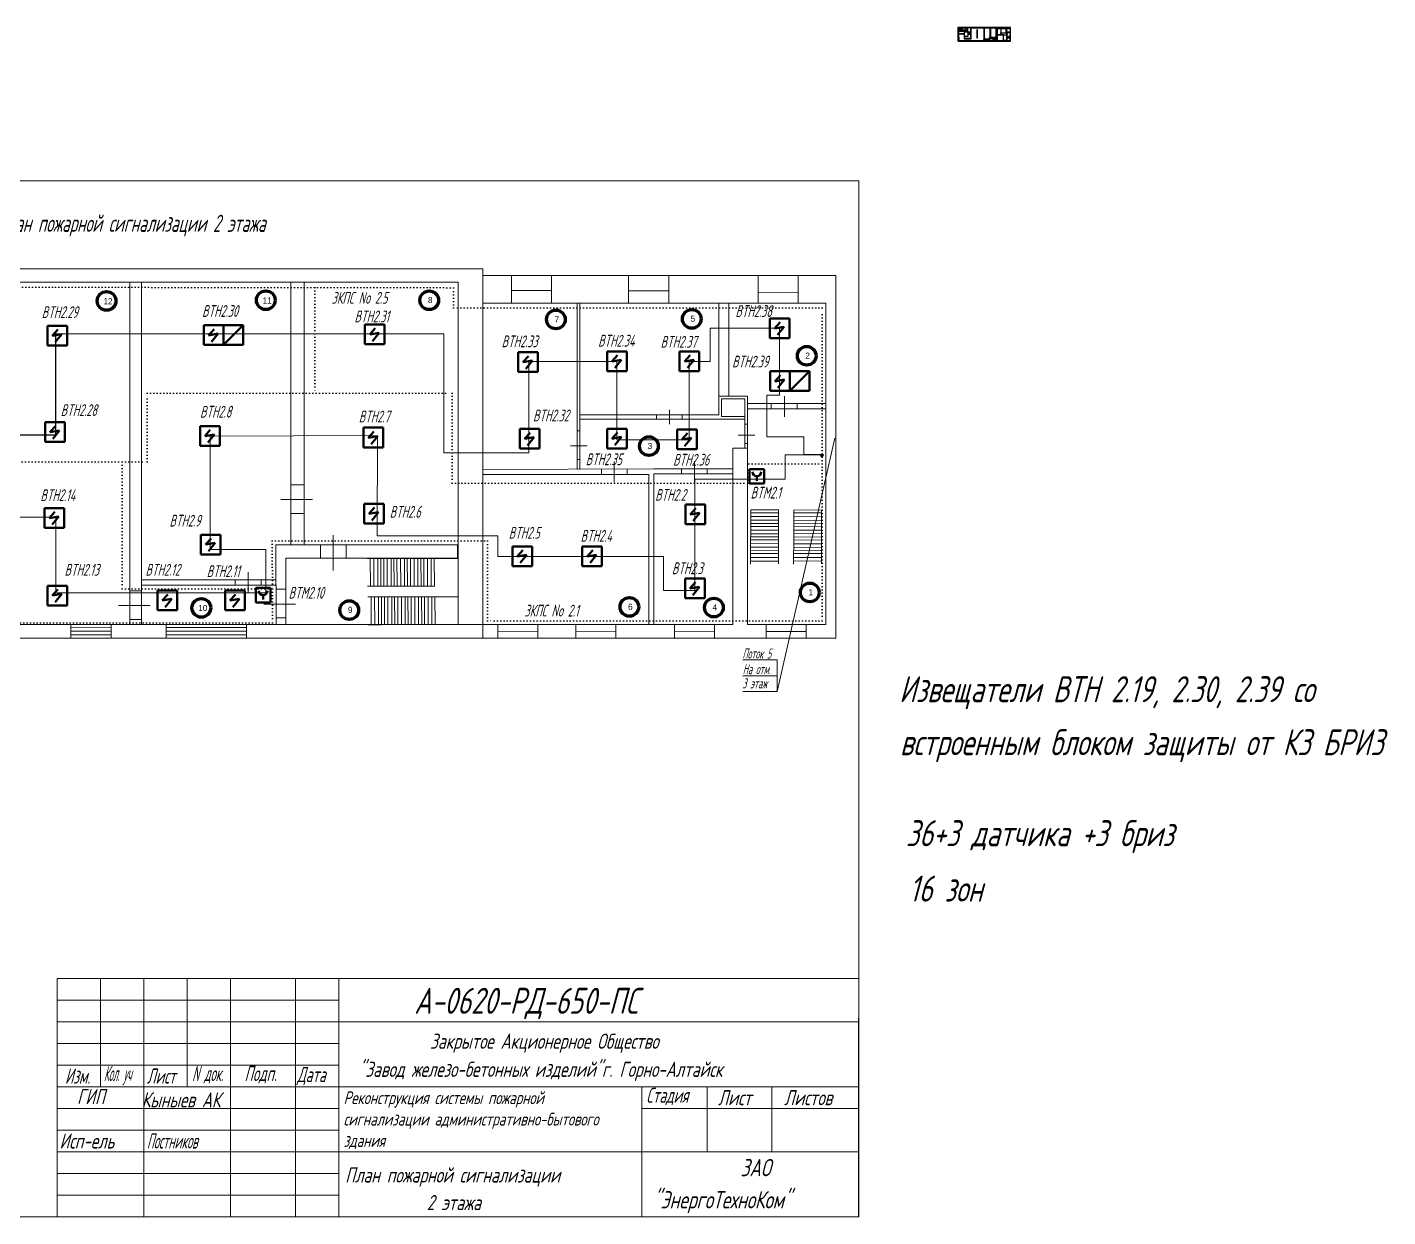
# Model space of a CAD drawing. Header units: millimetres. Extents: x -212 to 1858, y 30 to 1142.
# Drawn here: x 586 to 1858, y 30 to 1142 of the extents above; entities that cross this region are included whole.
import ezdxf

# ---------------------------------------------------------------- set-up
doc = ezdxf.new("R2010")
doc.units = ezdxf.units.MM
doc.linetypes.add('ACAD_ISO07W100', pattern=[3, 0, -3])
for name, color, linetype, lineweight in [('Выноска', 137, 'Continuous', 20), ('Датчики (Вновь)', 2, 'Continuous', 50), ('ИИ_ОФОРМЛЕНИЕ_025', 7, 'Continuous', 25), ('Первичник', 210, 'Continuous', 25), ('Рамка толстая', 7, 'Continuous', 60), ('Текст_КИП', 2, 'Continuous', 25), ('ТОНКИЕ', 150, 'Continuous', 13), ('Эл.кабель', 2, 'Continuous', 50)]:
    doc.layers.add(name, color=color, linetype=linetype, lineweight=lineweight)
doc.styles.add('Annotative', font='txt')
doc.styles.add('simplex', font='simplex.shx', dxfattribs={"width": 0.8, "oblique": 15})

# ---------------------------------------------------------------- blocks, each defined once
blk = doc.blocks.new('A$C7A532389')
at = {"layer": 'Датчики (Вновь)'}
for p, q in [((0, 5), (5, 5)), ((0, 0), (0, 5)), ((5, 5), (5, 0)), ((2.5, 1), (2.5, 2.5)), ((5, 0), (0, 0))]:
    blk.add_line(p, q, dxfattribs=at)
blk.add_arc((2.5, 4), 1.5, 180, 0, dxfattribs=at)

msp = doc.modelspace()

# ---------------------------------------------------------------- hatches: boundary and pattern name
at = {"layer": 'Первичник', "lineweight": 9}
h = msp.add_hatch(color=256, dxfattribs=at)
edge = h.paths.add_edge_path()
edge.add_arc((1328.6, 741.9), 1.43, 0, 360)

# ---------------------------------------------------------------- linework, layer by layer
for p, q in [((1456.1, 1129.1), (1456.1, 1142.2)), ((1456.1, 1142.2), (1492.4, 1142.2)), ((1456.6, 1141.7), (1456.1, 1141.7)), ((1456.6, 1141.1), (1456.1, 1141.1)), ((1456.6, 1139.7), (1456.1, 1139.7)), ((1456.6, 1138.3), (1456.1, 1138.3)), ((1456.1, 1136.2), (1456.6, 1136.2)), ((1456.6, 1136.2), (1456.1, 1136.2)), ((1456.6, 1135), (1456.1, 1135)), ((1456.2, 1139.7), (1456.2, 1141.1)), ((1456.2, 1136.9), (1456.2, 1138.3)), ((1456.2, 1136.2), (1456.2, 1137.6)), ((1456.2, 1133.6), (1456.2, 1135)), ((1456.2, 1132.2), (1456.2, 1133.6)), ((1456.3, 1139.7), (1456.3, 1141.1)), ((1456.3, 1136.9), (1456.3, 1138.3)), ((1456.3, 1136.2), (1456.3, 1137.6)), ((1456.3, 1133.6), (1456.3, 1135)), ((1456.3, 1132.2), (1456.3, 1133.6)), ((1456.4, 1136.9), (1456.4, 1138.3)), ((1456.4, 1136.2), (1456.4, 1137.6)), ((1456.4, 1133.6), (1456.4, 1135)), ((1456.4, 1132.2), (1456.4, 1133.6)), ((1456.5, 1139.7), (1456.5, 1141.1)), ((1456.6, 1142.2), (1456.6, 1141.7)), ((1456.6, 1141.7), (1462.5, 1141.7)), ((1456.6, 1139.4), (1456.6, 1141.7)), ((1462.5, 1139.4), (1456.6, 1139.4)), ((1456.6, 1138.6), (1456.6, 1139.4)), ((1456.6, 1139.4), (1462.1, 1139.4)), ((1457.9, 1139.4), (1456.6, 1139.4)), ((1456.6, 1136.1), (1456.6, 1138.6)), ((1456.6, 1138.6), (1464.5, 1138.6)), ((1456.6, 1135.9), (1456.6, 1136.1)), ((1461.7, 1136), (1456.6, 1136)), ((1456.6, 1132.6), (1456.6, 1135.9)), ((1456.6, 1135.9), (1461.7, 1135.9)), ((1456.6, 1132.4), (1456.6, 1132.6)), ((1456.6, 1132.4), (1456.6, 1129.6)), ((1457.9, 1141.7), (1457.4, 1141.7)), ((1457.4, 1141.7), (1457.4, 1140.7)), ((1457.9, 1140.7), (1457.4, 1140.7)), ((1457.8, 1140.4), (1457.4, 1140.4)), ((1457.4, 1140.4), (1457.4, 1139.4)), ((1457.5, 1141.7), (1457.5, 1140.7)), ((1457.5, 1140.4), (1457.5, 1139.4)), ((1457.6, 1141.7), (1457.7, 1140.7)), ((1457.6, 1140.4), (1457.6, 1139.4)), ((1457.7, 1140.4), (1457.7, 1139.4)), ((1457.8, 1141.7), (1457.8, 1140.7)), ((1458.3, 1140.4), (1457.8, 1140.4)), ((1457.8, 1140.4), (1457.9, 1139.4)), ((1458.3, 1141.7), (1457.9, 1141.7)), ((1457.9, 1141.7), (1457.9, 1140.7)), ((1458.4, 1140.7), (1457.9, 1140.7)), ((1458.3, 1139.4), (1457.9, 1139.4)), ((1458, 1141.7), (1458, 1140.7)), ((1458, 1140.4), (1458, 1139.4)), ((1458.1, 1141.7), (1458.1, 1140.7)), ((1458.1, 1140.4), (1458.1, 1139.4)), ((1458.2, 1141.7), (1458.3, 1140.7)), ((1458.2, 1140.4), (1458.2, 1139.4)), ((1458.8, 1140.4), (1458.3, 1140.4)), ((1458.3, 1140.4), (1458.3, 1139.4)), ((1458.8, 1139.4), (1458.3, 1139.4)), ((1458.8, 1141.7), (1458.4, 1141.7)), ((1458.4, 1141.7), (1458.4, 1140.7)), ((1458.8, 1140.7), (1458.4, 1140.7)), ((1458.4, 1140.4), (1458.4, 1139.4)), ((1458.5, 1141.7), (1458.5, 1140.7)), ((1458.6, 1141.7), (1458.6, 1140.7)), ((1458.6, 1140.4), (1458.6, 1139.4)), ((1458.7, 1141.7), (1458.7, 1140.7)), ((1458.7, 1140.4), (1458.7, 1139.4)), ((1459.3, 1141.7), (1458.8, 1141.7)), ((1458.8, 1141.7), (1458.8, 1140.7)), ((1459.3, 1140.7), (1458.8, 1140.7)), ((1459.3, 1140.4), (1458.8, 1140.4)), ((1458.8, 1140.4), (1458.8, 1139.4)), ((1459.3, 1139.4), (1458.8, 1139.4)), ((1458.9, 1141.7), (1458.9, 1140.7)), ((1458.9, 1140.4), (1458.9, 1139.4)), ((1459, 1140.4), (1459, 1139.4)), ((1459.1, 1141.7), (1459.1, 1140.7)), ((1459.2, 1141.7), (1459.2, 1140.7)), ((1459.2, 1140.4), (1459.2, 1139.4)), ((1459.8, 1141.7), (1459.3, 1141.7)), ((1459.3, 1141.7), (1459.3, 1140.7)), ((1459.8, 1140.7), (1459.3, 1140.7)), ((1459.7, 1140.4), (1459.3, 1140.4)), ((1459.3, 1140.4), (1459.3, 1139.4)), ((1459.8, 1139.4), (1459.3, 1139.4)), ((1459.4, 1141.7), (1459.4, 1140.7)), ((1459.4, 1140.4), (1459.4, 1139.4)), ((1459.5, 1141.7), (1459.5, 1140.7)), ((1459.5, 1140.4), (1459.5, 1139.4)), ((1459.6, 1140.4), (1459.6, 1139.4)), ((1459.7, 1141.7), (1459.7, 1140.7)), ((1462.2, 1132.6), (1461.4, 1132.6)), ((1462.1, 1138), (1461.6, 1138)), ((1461.7, 1138.6), (1461.7, 1136)), ((1461.9, 1138.4), (1461.7, 1138.4)), ((1461.9, 1137.7), (1461.7, 1137.7)), ((1464.5, 1137.5), (1461.7, 1137.5)), ((1461.7, 1137.5), (1461.9, 1137.5)), ((1461.7, 1137.4), (1461.7, 1133.9)), ((1461.7, 1135.9), (1461.7, 1131.4)), ((1461.7, 1133.9), (1461.7, 1133.8)), ((1461.9, 1133), (1461.7, 1133)), ((1461.9, 1131.5), (1461.9, 1138.6)), ((1467.9, 1137.4), (1461.9, 1137.4)), ((1461.9, 1133.9), (1465.4, 1133.9)), ((1461.9, 1133.8), (1465.5, 1133.8)), ((1463.1, 1140.6), (1462.4, 1140.6)), ((1462.5, 1141.7), (1462.5, 1139.4)), ((1462.5, 1141.7), (1462.9, 1141.7)), ((1462.9, 1141.1), (1462.5, 1141.1)), ((1462.9, 1140.2), (1462.5, 1140.2)), ((1462.9, 1141.7), (1462.9, 1139.2)), ((1473.2, 1141.7), (1462.9, 1141.7)), ((1462.9, 1141.7), (1462.9, 1141.7)), ((1462.9, 1141.7), (1464.5, 1141.7)), ((1462.9, 1139.1), (1462.9, 1139.2)), ((1464.5, 1139.1), (1462.9, 1139.1)), ((1463, 1133.9), (1463, 1133.8)), ((1463.5, 1134.1), (1463.5, 1133.5)), ((1463.9, 1133.9), (1463.9, 1133.8)), ((1465, 1140.6), (1464.2, 1140.6)), ((1464.9, 1138), (1464.2, 1138)), ((1464.5, 1141.7), (1464.5, 1139.1)), ((1464.5, 1141.7), (1464.7, 1141.7)), ((1464.7, 1141.1), (1464.5, 1141.1)), ((1464.7, 1140.1), (1464.5, 1140.1)), ((1464.5, 1137.5), (1464.5, 1138.6)), ((1464.7, 1138.4), (1464.5, 1138.4)), ((1464.7, 1137.7), (1464.5, 1137.7)), ((1464.7, 1137.5), (1464.5, 1137.5)), ((1464.7, 1141.7), (1464.7, 1137.5)), ((1464.7, 1137.5), (1467.9, 1137.5)), ((1465.4, 1133.9), (1465.4, 1137.4)), ((1465.4, 1137.4), (1465.5, 1137.4)), ((1465.5, 1137.4), (1466.3, 1137.4)), ((1465.5, 1133.8), (1465.5, 1137.4)), ((1467.9, 1135.7), (1465.5, 1135.7)), ((1465.5, 1135.6), (1467.3, 1135.6)), ((1466.3, 1137.4), (1466.3, 1137.4)), ((1466.3, 1137.4), (1466.3, 1137.4)), ((1466.9, 1136.6), (1466.4, 1136.6)), ((1466.7, 1137.4), (1466.6, 1137.4)), ((1466.6, 1137.4), (1466.6, 1135.6)), ((1466.7, 1136.9), (1466.6, 1136.9)), ((1466.7, 1136.2), (1466.6, 1136.2)), ((1466.6, 1135.6), (1466.6, 1135.6)), ((1466.7, 1137.4), (1466.7, 1135.6)), ((1467.9, 1137.4), (1466.9, 1137.4)), ((1467.3, 1135.6), (1467.9, 1135.6)), ((1468.5, 1134.3), (1467.4, 1134.3)), ((1468.4, 1139.6), (1467.6, 1139.6)), ((1468.4, 1136.6), (1467.6, 1136.6)), ((1467.9, 1131.4), (1467.9, 1141.7)), ((1468.1, 1140.1), (1467.9, 1140.1)), ((1468.1, 1139.1), (1467.9, 1139.1)), ((1467.9, 1137.5), (1467.9, 1137.4)), ((1468.1, 1137.1), (1467.9, 1137.1)), ((1468.1, 1136.1), (1467.9, 1136.1)), ((1467.9, 1135.6), (1467.9, 1135.7)), ((1468.1, 1134.8), (1467.9, 1134.8)), ((1468.1, 1133.8), (1467.9, 1133.8)), ((1468.1, 1131.4), (1468.1, 1141.7)), ((1468.1, 1141.7), (1477.6, 1141.7)), ((1473.6, 1139.7), (1473.6, 1132.3)), ((1474.1, 1139.7), (1473.6, 1139.7)), ((1473.6, 1132.3), (1474.1, 1132.3)), ((1474.1, 1132.3), (1474.1, 1139.7)), ((1477.6, 1141.7), (1478, 1141.7)), ((1478, 1141.7), (1479.9, 1141.7)), ((1479.9, 1141.7), (1479.9, 1129.8)), ((1479.9, 1141.7), (1480.4, 1141.7)), ((1480.4, 1141.7), (1485.6, 1141.7)), ((1480.4, 1141.7), (1480.4, 1129.6)), ((1485.1, 1132.4), (1485.1, 1129.6)), ((1491.6, 1132.4), (1485.1, 1132.4)), ((1485.6, 1141.7), (1485.6, 1132.4)), ((1485.6, 1141.7), (1486.1, 1141.7)), ((1486.1, 1141.7), (1491.6, 1141.7)), ((1486.1, 1141.7), (1486.1, 1132.4)), ((1486.7, 1132.4), (1486.7, 1131.9)), ((1487.2, 1132.7), (1487.2, 1131.5)), ((1487.6, 1132.4), (1487.6, 1131.9)), ((1491.6, 1131.9), (1491.6, 1141.7)), ((1491.6, 1131.9), (1491.6, 1132.4)), ((1492.4, 1142.2), (1492.4, 1129.1)), ((1504.9, 1141.9), (1492.4, 1141.9)), ((1492.4, 1135.4), (1492.4, 1140.9)), ((1492.4, 1140.9), (1495.8, 1140.9)), ((1498.5, 1135.1), (1492.4, 1135.1)), ((1492.4, 1135.1), (1492.4, 1134.9)), ((1492.4, 1134.9), (1498.3, 1134.9)), ((1493.5, 1140.9), (1493.5, 1141.9)), ((1493.5, 1141.4), (1494.9, 1141.4)), ((1494.9, 1140.9), (1494.9, 1141.9)), ((1496.1, 1135.9), (1495.6, 1135.9)), ((1495.8, 1140.9), (1495.9, 1140.9)), ((1495.8, 1140.9), (1495.8, 1135.1)), ((1495.9, 1136.4), (1495.8, 1136.4)), ((1495.9, 1135.4), (1495.8, 1135.4)), ((1495.9, 1140.9), (1500.8, 1140.9)), ((1495.9, 1140.9), (1495.9, 1135.1)), ((1495.9, 1137), (1500.8, 1137)), ((1495.9, 1135.1), (1495.9, 1136.8)), ((1495.9, 1136.8), (1501.7, 1136.8)), ((1496.6, 1135.1), (1496.6, 1134.9)), ((1497.1, 1135.3), (1497.1, 1134.6)), ((1497.6, 1140.9), (1497.6, 1141.9)), ((1497.6, 1141.4), (1499, 1141.4)), ((1497.6, 1135.1), (1497.6, 1134.9)), ((1498.3, 1129.6), (1498.3, 1134.9)), ((1498.5, 1135.1), (1501.3, 1135.1)), ((1498.5, 1129.6), (1498.5, 1134.9)), ((1498.5, 1134.9), (1501.3, 1134.9)), ((1498.6, 1137), (1498.6, 1136.8)), ((1499, 1140.9), (1499, 1141.9)), ((1499.1, 1137.2), (1499.1, 1136.7)), ((1499.5, 1137), (1499.5, 1136.8)), ((1499.5, 1135.1), (1499.5, 1134.9)), ((1499.9, 1135.4), (1499.9, 1134.6)), ((1500.4, 1135.1), (1500.4, 1134.9)), ((1500.8, 1140.9), (1501.2, 1140.9)), ((1500.8, 1137), (1500.8, 1140.9)), ((1501.8, 1137.7), (1500.8, 1137.7)), ((1500.8, 1137.7), (1500.8, 1137.7)), ((1500.8, 1137.7), (1500.9, 1137.7)), ((1500.9, 1137.6), (1500.9, 1136.9)), ((1501.7, 1137.6), (1500.9, 1137.6)), ((1500.9, 1136.9), (1501.7, 1136.9)), ((1500.9, 1136.8), (1500.9, 1136.8)), ((1501.2, 1140.9), (1504.6, 1140.9)), ((1501.2, 1140.9), (1501.2, 1137.7)), ((1501.8, 1135.8), (1501.3, 1135.8)), ((1501.3, 1135.8), (1501.3, 1131)), ((1502.1, 1136.3), (1501.5, 1136.3)), ((1501.8, 1137.7), (1501.7, 1137.7)), ((1501.7, 1137.6), (1501.7, 1135.8)), ((1501.8, 1136.7), (1501.7, 1136.7)), ((1501.8, 1136), (1501.7, 1136)), ((1501.8, 1129.6), (1501.8, 1137.7)), ((1504.6, 1137.4), (1501.8, 1137.4)), ((1501.8, 1137.2), (1504.6, 1137.2)), ((1501.8, 1135.4), (1501.8, 1135.8)), ((1501.9, 1133.1), (1501.9, 1133.6)), ((1502.9, 1133.6), (1501.9, 1133.6)), ((1502.9, 1133.5), (1501.9, 1133.5)), ((1502.9, 1133.4), (1501.9, 1133.4)), ((1502.9, 1133.3), (1501.9, 1133.3)), ((1501.9, 1132.7), (1501.9, 1133.1)), ((1502.9, 1133.1), (1501.9, 1133.1)), ((1502.9, 1133), (1501.9, 1133)), ((1502.9, 1132.9), (1501.9, 1132.9)), ((1502.9, 1132.8), (1501.9, 1132.8)), ((1501.9, 1132.2), (1501.9, 1132.7)), ((1502.9, 1132.7), (1501.9, 1132.7)), ((1502.9, 1132.6), (1501.9, 1132.6)), ((1502.9, 1132.4), (1501.9, 1132.4)), ((1502.9, 1132.3), (1501.9, 1132.3)), ((1502.2, 1140.9), (1502.2, 1141.9)), ((1502.2, 1141.3), (1503.6, 1141.3)), ((1502.7, 1137.4), (1502.7, 1137.2)), ((1502.9, 1133.2), (1502.9, 1133.6)), ((1502.9, 1132.7), (1502.9, 1133.1)), ((1502.9, 1132.2), (1502.9, 1132.7)), ((1503.1, 1137.7), (1503.1, 1136.9)), ((1503.5, 1133.1), (1503.5, 1133.6)), ((1504.4, 1133.6), (1503.5, 1133.6)), ((1504.4, 1133.5), (1503.5, 1133.5)), ((1504.4, 1133.4), (1503.5, 1133.4)), ((1504.4, 1133.3), (1503.5, 1133.3)), ((1504.4, 1133.2), (1503.5, 1133.1)), ((1503.5, 1132.7), (1503.5, 1133.1)), ((1504.4, 1133), (1503.5, 1133)), ((1504.4, 1132.9), (1503.5, 1132.9)), ((1504.4, 1132.8), (1503.5, 1132.8)), ((1503.5, 1132.2), (1503.5, 1132.7)), ((1504.4, 1132.7), (1503.5, 1132.7)), ((1504.4, 1132.6), (1503.5, 1132.6)), ((1504.4, 1132.4), (1503.5, 1132.4)), ((1504.4, 1132.3), (1503.5, 1132.3)), ((1504.4, 1132.2), (1503.5, 1132.2)), ((1503.6, 1140.9), (1503.6, 1141.9)), ((1503.6, 1137.4), (1503.6, 1137.2)), ((1504.4, 1133.2), (1504.4, 1133.6)), ((1504.4, 1132.7), (1504.4, 1133.2)), ((1504.4, 1132.2), (1504.4, 1132.7)), ((1504.4, 1131.7), (1504.4, 1132.2)), ((1504.6, 1140.9), (1504.6, 1135.4)), ((1504.6, 1137.2), (1504.6, 1137.4)), ((1504.6, 1135.4), (1504.6, 1135)), ((1504.6, 1129.6), (1504.6, 1135)), ((1504.9, 1129.1), (1504.9, 1141.9)), ((1456.6, 1132.2), (1456.1, 1132.2)), ((1456.6, 1132.2), (1456.1, 1132.2)), ((1456.6, 1130), (1456.1, 1130)), ((1456.6, 1129.6), (1456.1, 1129.6)), ((1456.1, 1129.1), (1456.1, 1129.1)), ((1456.1, 1129.1), (1504.9, 1129.1)), ((1456.1, 1129.1), (1456.6, 1129.1)), ((1456.1, 1129.1), (1456.6, 1129.1)), ((1456.2, 1130.7), (1456.2, 1132.2)), ((1456.2, 1130), (1456.2, 1131.5)), ((1456.3, 1130.7), (1456.3, 1132.2)), ((1456.3, 1130), (1456.3, 1131.5)), ((1456.4, 1130.7), (1456.4, 1132.2)), ((1456.4, 1130), (1456.4, 1131.5)), ((1456.6, 1129.1), (1456.6, 1129.6)), ((1456.6, 1129.6), (1462.1, 1129.6)), ((1461.9, 1132.1), (1461.7, 1132.1)), ((1461.7, 1131.4), (1468.1, 1131.4)), ((1467.9, 1131.5), (1461.9, 1131.5)), ((1462.1, 1129.6), (1462.6, 1129.6)), ((1462.6, 1129.6), (1474.4, 1129.6)), ((1465.5, 1129.1), (1465.5, 1129.6)), ((1465.5, 1129.5), (1466.9, 1129.5)), ((1465.5, 1129.3), (1466.9, 1129.3)), ((1465.5, 1129.2), (1466.9, 1129.2)), ((1466.9, 1129.5), (1468.3, 1129.5)), ((1466.9, 1129.3), (1468.3, 1129.3)), ((1466.9, 1129.2), (1468.3, 1129.2)), ((1467.9, 1131.4), (1467.9, 1131.5)), ((1468.3, 1129.5), (1469.8, 1129.5)), ((1468.3, 1129.3), (1469.8, 1129.3)), ((1468.3, 1129.2), (1469.8, 1129.2)), ((1469.8, 1129.1), (1469.8, 1129.6)), ((1471.6, 1129.1), (1471.6, 1129.6)), ((1471.6, 1129.5), (1473, 1129.5)), ((1471.6, 1129.3), (1473, 1129.3)), ((1471.6, 1129.2), (1473, 1129.2)), ((1473, 1129.5), (1474.4, 1129.5)), ((1473, 1129.3), (1474.4, 1129.3)), ((1473, 1129.2), (1474.4, 1129.2)), ((1474.4, 1129.6), (1474.6, 1129.6)), ((1474.4, 1129.5), (1475.8, 1129.5)), ((1474.4, 1129.3), (1475.8, 1129.3)), ((1474.4, 1129.2), (1475.8, 1129.2)), ((1474.6, 1129.6), (1480.1, 1129.6)), ((1475.8, 1129.1), (1475.8, 1129.6)), ((1477.9, 1129.1), (1477.9, 1129.6)), ((1477.9, 1129.5), (1479.3, 1129.5)), ((1477.9, 1129.3), (1479.3, 1129.3)), ((1477.9, 1129.2), (1479.3, 1129.2)), ((1479.3, 1129.1), (1479.3, 1129.6)), ((1480.7, 1130.2), (1479.5, 1130.2)), ((1480.4, 1130.8), (1479.9, 1130.8)), ((1479.9, 1129.8), (1479.9, 1129.6)), ((1480.4, 1129.7), (1479.9, 1129.7)), ((1480.1, 1129.6), (1485, 1129.6)), ((1480.4, 1129.6), (1480.4, 1131.3)), ((1485.1, 1131.1), (1480.4, 1131.1)), ((1480.4, 1131.1), (1480.4, 1131.1)), ((1480.4, 1131.1), (1480.4, 1131)), ((1480.4, 1131), (1485.1, 1131)), ((1480.4, 1129.6), (1485.3, 1129.6)), ((1481.2, 1129.1), (1481.2, 1129.6)), ((1481.2, 1129.5), (1482.7, 1129.5)), ((1481.2, 1129.3), (1482.7, 1129.3)), ((1481.2, 1129.2), (1482.7, 1129.2)), ((1482.7, 1129.5), (1484.1, 1129.5)), ((1482.7, 1129.3), (1484.1, 1129.3)), ((1482.7, 1129.2), (1484.1, 1129.2)), ((1483.7, 1131.1), (1483.7, 1131)), ((1484.1, 1131.4), (1484.1, 1130.7)), ((1484.1, 1129.1), (1484.1, 1129.6)), ((1484.6, 1131.1), (1484.6, 1131)), ((1485.8, 1130.3), (1484.7, 1130.3)), ((1485, 1129.6), (1485.5, 1129.6)), ((1485.5, 1130.8), (1485.1, 1130.8)), ((1485.5, 1129.8), (1485.1, 1129.8)), ((1485.5, 1129.6), (1485.5, 1131.9)), ((1485.5, 1131.9), (1491.6, 1131.9)), ((1485.6, 1131.9), (1485.5, 1131.9)), ((1491.6, 1129.6), (1485.5, 1129.6)), ((1485.6, 1131.9), (1485.6, 1131.9)), ((1488.4, 1131.9), (1488.8, 1131.9)), ((1488.4, 1130.9), (1488.8, 1130.9)), ((1488.4, 1130.5), (1488.9, 1130.5)), ((1488.4, 1129.6), (1488.9, 1129.6)), ((1488.5, 1130.9), (1488.5, 1131.9)), ((1488.5, 1129.6), (1488.5, 1130.5)), ((1488.6, 1130.9), (1488.6, 1131.9)), ((1488.6, 1129.6), (1488.6, 1130.5)), ((1488.7, 1130.9), (1488.7, 1131.9)), ((1488.8, 1131.9), (1489.3, 1131.9)), ((1488.8, 1130.9), (1488.8, 1131.9)), ((1488.8, 1130.9), (1489.3, 1130.9)), ((1488.8, 1130.5), (1489.3, 1130.5)), ((1488.8, 1129.6), (1488.8, 1130.5)), ((1488.9, 1130.9), (1488.9, 1131.9)), ((1488.9, 1129.6), (1488.9, 1130.5)), ((1488.9, 1129.6), (1489.3, 1129.6)), ((1489, 1129.6), (1489, 1130.5)), ((1489.1, 1130.9), (1489.1, 1131.9)), ((1489.1, 1129.6), (1489.1, 1130.5)), ((1489.2, 1130.9), (1489.2, 1131.9)), ((1489.2, 1129.6), (1489.2, 1130.5)), ((1489.3, 1131.9), (1489.8, 1131.9)), ((1489.3, 1130.9), (1489.3, 1131.9)), ((1489.3, 1130.9), (1489.8, 1130.9)), ((1489.3, 1130.5), (1489.8, 1130.5)), ((1489.3, 1129.6), (1489.3, 1130.5)), ((1489.3, 1129.6), (1489.8, 1129.6)), ((1489.4, 1130.9), (1489.4, 1131.9)), ((1489.4, 1129.6), (1489.4, 1130.5)), ((1489.5, 1130.9), (1489.5, 1131.9)), ((1489.6, 1129.6), (1489.6, 1130.5)), ((1489.7, 1130.9), (1489.7, 1131.9)), ((1489.7, 1129.6), (1489.7, 1130.5)), ((1489.8, 1131.9), (1490.3, 1131.9)), ((1489.8, 1130.9), (1489.8, 1131.9)), ((1489.8, 1130.9), (1490.3, 1130.9)), ((1489.8, 1130.5), (1490.3, 1130.5)), ((1489.8, 1129.6), (1489.8, 1130.5)), ((1489.8, 1129.6), (1490.3, 1129.6)), ((1489.9, 1130.9), (1489.9, 1131.9)), ((1489.9, 1129.6), (1489.9, 1130.5)), ((1490, 1130.9), (1490, 1131.9)), ((1490, 1129.6), (1490, 1130.5)), ((1490.2, 1130.9), (1490.1, 1131.9)), ((1490.2, 1131.9), (1491.6, 1131.9)), ((1490.2, 1129.6), (1490.2, 1130.5)), ((1490.3, 1130.9), (1490.3, 1131.9)), ((1490.3, 1130.9), (1490.7, 1130.9)), ((1490.3, 1130.5), (1491.6, 1130.5)), ((1490.3, 1129.6), (1490.3, 1130.5)), ((1490.3, 1129.6), (1490.8, 1129.6)), ((1490.4, 1130.9), (1490.4, 1131.9)), ((1490.4, 1129.6), (1490.4, 1130.5)), ((1490.5, 1130.9), (1490.5, 1131.9)), ((1490.5, 1129.6), (1490.5, 1130.5)), ((1490.6, 1130.9), (1490.6, 1131.9)), ((1490.6, 1129.6), (1490.6, 1130.5)), ((1490.7, 1130.9), (1490.7, 1131.9)), ((1490.8, 1129.6), (1490.7, 1130.5)), ((1491.6, 1131.9), (1491.6, 1129.6)), ((1491.6, 1129.6), (1492.4, 1129.6)), ((1492.4, 1129.6), (1498.3, 1129.6)), ((1493, 1129.1), (1493, 1129.6)), ((1493, 1129.3), (1494.4, 1129.3)), ((1494.4, 1129.1), (1494.4, 1129.6)), ((1495.7, 1129.1), (1495.7, 1129.6)), ((1495.7, 1129.3), (1497.2, 1129.3)), ((1497.2, 1129.1), (1497.2, 1129.6)), ((1498.3, 1129.6), (1498.5, 1129.6)), ((1501.3, 1129.6), (1498.4, 1129.6)), ((1499.2, 1129.1), (1499.2, 1129.6)), ((1499.2, 1129.3), (1500.7, 1129.3)), ((1500.7, 1129.1), (1500.7, 1129.6)), ((1501.3, 1131), (1501.3, 1130.8)), ((1501.3, 1130.8), (1501.3, 1129.6)), ((1501.8, 1129.6), (1504.6, 1129.6)), ((1501.9, 1131.7), (1501.9, 1132.2)), ((1502.9, 1132.2), (1501.9, 1132.2)), ((1502.9, 1132.1), (1501.9, 1132.1)), ((1502.9, 1131.9), (1501.9, 1131.9)), ((1502.9, 1131.8), (1501.9, 1131.8)), ((1502.5, 1129.1), (1502.5, 1129.6)), ((1502.5, 1129.3), (1503.9, 1129.3)), ((1502.9, 1131.7), (1502.9, 1132.2)), ((1503.5, 1131.7), (1503.5, 1132.2)), ((1504.4, 1132.1), (1503.5, 1132.1)), ((1504.4, 1131.9), (1503.5, 1131.9)), ((1504.4, 1131.8), (1503.5, 1131.8)), ((1503.9, 1129.1), (1503.9, 1129.6)), ((1504.9, 1129.1), (1504.9, 1129.6))]:
    msp.add_line(p, q)
at = {"lineweight": 9}
for p, q in [((51.4, 916.3), (1011.5, 916.3)), ((1011.5, 916.3), (1011.5, 571)), ((369.5, 903.6), (619, 903.6)), ((619, 903.6), (630.3, 903.6)), ((630.3, 903.6), (681.5, 903.6)), ((681.5, 903.6), (681.5, 588.7)), ((681.5, 903.6), (692.6, 903.6)), ((692.6, 903.6), (832, 903.6)), ((692.6, 903.6), (692.6, 583.7)), ((832, 903.6), (832, 658.1)), ((832, 903.6), (844.7, 903.6)), ((844.7, 903.6), (988.6, 903.6)), ((844.7, 903.6), (844.7, 658.1)), ((988.6, 645.6), (988.6, 903.6)), ((1341.5, 910), (1011.5, 910)), ((1038.3, 884.1), (1038.3, 910)), ((1075.8, 884.1), (1075.8, 910)), ((1147.9, 884), (1147.9, 909.8)), ((1185.4, 884), (1185.4, 909.8)), ((1269, 884.1), (1269, 910)), ((1306.5, 884.1), (1306.5, 910)), ((1341.5, 571), (1341.5, 910)), ((1038.3, 895.9), (1075.8, 895.9)), ((1147.9, 895.8), (1185.4, 895.7)), ((1269, 894), (1306.5, 893.9)), ((1011.5, 738.9), (1011.5, 884.1)), ((1011.5, 884.1), (1099.9, 884.1)), ((1099.9, 884.1), (1102.3, 884.1)), ((1099.9, 884.1), (1099.9, 728.6)), ((1102.3, 884.1), (1232.2, 884.1)), ((1102.3, 884.1), (1102.3, 728.9)), ((1232.2, 884.1), (1241.7, 884.1)), ((1232.2, 779.6), (1232.2, 884.1)), ((1241.7, 884.1), (1332.3, 884.1)), ((1241.7, 884.1), (1241.7, 797.1)), ((1332.3, 884.1), (1332.3, 738.9)), ((1259, 797.1), (1232.2, 797.1)), ((1232.2, 797.1), (1232.2, 797.1)), ((1232.2, 797.1), (1234.6, 797.1)), ((1234.6, 794.7), (1234.6, 778)), ((1256.6, 794.7), (1234.6, 794.7)), ((1259, 797.1), (1256.6, 797.1)), ((1256.6, 794.7), (1256.6, 748.4)), ((1259, 583.5), (1259, 797.1)), ((1332.3, 790.2), (1259, 790.2)), ((1281.3, 789.9), (1281.3, 785.2)), ((1293.5, 797.3), (1293.5, 777.8)), ((1305.4, 789.9), (1305.4, 785.2)), ((1332.3, 785.4), (1332.3, 790.2)), ((1102.3, 779.6), (1232.2, 779.6)), ((1174, 779.6), (1174, 775.6)), ((1186.1, 784.4), (1186.1, 770.9)), ((1198.1, 779.6), (1198.1, 775.6)), ((1234.6, 778), (1256.6, 778)), ((1259, 785.4), (1332.3, 785.4)), ((1102.3, 764.7), (1099.9, 764.7)), ((1102.3, 728.6), (1102.3, 775.6)), ((1102.3, 775.6), (1256.6, 775.6)), ((1234.6, 775.6), (1234.6, 775.6)), ((1259, 770.9), (1256.6, 770.9)), ((1109.3, 750.8), (1093.5, 750.8)), ((1265.8, 760.7), (1250.3, 760.7)), ((1259, 752.9), (1256.6, 752.9)), ((1259, 748.4), (1245.3, 748.4)), ((1245.3, 748.4), (1245.3, 620.6)), ((1259, 738.9), (1259, 748.4)), ((1332.3, 738.9), (1332.3, 725.8)), ((1171.5, 729.1), (1011.5, 728.6)), ((1011.5, 728.6), (1011.5, 723.9)), ((1102.3, 737.8), (1099.9, 737.8)), ((1122.4, 728.7), (1122.4, 724)), ((1134.5, 736), (1134.5, 716.6)), ((1146.5, 728.7), (1146.5, 724)), ((1171.5, 729.1), (1245.3, 729.1)), ((1197.3, 729.2), (1197.3, 724.4)), ((1209.5, 736.5), (1209.5, 717)), ((1221.4, 729.2), (1221.4, 724.4)), ((1332.3, 583.5), (1332.3, 725.8)), ((844.7, 714.3), (832, 714.3)), ((1011.5, 723.9), (1166.7, 723.9)), ((1166.7, 583.7), (1166.7, 723.9)), ((1171.5, 583.7), (1171.5, 724.4)), ((1171.5, 724.4), (1245.3, 724.4)), ((852.4, 700.4), (822.8, 700.4)), ((844.7, 687.4), (832, 687.4)), ((1288, 691), (1262.1, 690.8)), ((1262.1, 678.1), (1262.1, 690.8)), ((1288, 688.1), (1262.1, 688)), ((1288, 678.6), (1288, 691)), ((1328.3, 690.9), (1302.4, 690.7)), ((1302.4, 678), (1302.4, 690.7)), ((1328.3, 688), (1302.4, 688)), ((1328.3, 678.5), (1328.3, 690.9)), ((1288, 684.5), (1262.1, 684.5)), ((1288, 681.2), (1262.1, 681.1)), ((1288.1, 678.2), (1262.1, 678)), ((1262.1, 665.4), (1262.1, 678)), ((1288.1, 675.4), (1262.1, 675.3)), ((1288.1, 665.8), (1288.1, 678.2)), ((1328.2, 678.4), (1302.3, 678.1)), ((1302.3, 665.5), (1302.3, 678.1)), ((1328.2, 675.5), (1302.3, 675.4)), ((1328.3, 684.5), (1302.4, 684.4)), ((1328.3, 681.1), (1302.4, 681)), ((1328.2, 666), (1328.2, 678.4)), ((871.8, 667.3), (871.8, 634.2)), ((1288, 665.7), (1262, 665.5)), ((1262, 652.8), (1262, 665.5)), ((1288, 662.8), (1262, 662.8)), ((1288.1, 671.8), (1262.1, 671.8)), ((1288.1, 668.4), (1262.1, 668.4)), ((1288, 653.3), (1288, 665.7)), ((1328.2, 671.9), (1302.3, 671.9)), ((1328.2, 668.6), (1302.3, 668.5)), ((1328.2, 665.5), (1302.3, 665.3)), ((1302.3, 652.7), (1302.3, 665.3)), ((1328.2, 662.7), (1302.3, 662.6)), ((1328.2, 653.1), (1328.2, 665.5)), ((818.2, 658.1), (818.3, 583.7)), ((987.9, 658.1), (818.2, 658.1)), ((859.7, 658.1), (859.7, 645.6)), ((883.8, 658.1), (883.8, 645.6)), ((987.9, 645.5), (987.9, 658.1)), ((1288, 659.3), (1262, 659.2)), ((1288, 655.9), (1262, 655.8)), ((1287.9, 652.8), (1262, 652.6)), ((1262, 639.9), (1262, 652.6)), ((1287.9, 649.9), (1262, 649.9)), ((1287.9, 640.4), (1287.9, 652.8)), ((1328.1, 652.9), (1302.2, 652.6)), ((1302.2, 640), (1302.2, 652.6)), ((1328.1, 650), (1302.2, 649.9)), ((1328.2, 659.1), (1302.3, 659.1)), ((1328.2, 655.8), (1302.3, 655.7)), ((1328.1, 640.5), (1328.1, 652.9)), ((827.3, 583.7), (827.3, 645.6)), ((827.3, 645.6), (988.6, 645.6)), ((832, 645.6), (827.3, 645.6)), ((832, 645.6), (832, 645.6)), ((903.4, 645.3), (916.1, 645.3)), ((906.5, 619.4), (906.4, 645.3)), ((909.8, 619.4), (909.8, 645.3)), ((913.4, 619.4), (913.3, 645.3)), ((915.9, 645.3), (928.5, 645.3)), ((916.3, 619.4), (916.1, 645.3)), ((918.9, 619.4), (918.9, 645.3)), ((922.3, 619.4), (922.2, 645.3)), ((925.8, 619.4), (925.8, 645.3)), ((928.3, 645.4), (941, 645.4)), ((928.7, 619.4), (928.5, 645.3)), ((931.4, 619.4), (931.3, 645.4)), ((934.8, 619.4), (934.7, 645.4)), ((938.3, 619.4), (938.3, 645.4)), ((940.9, 645.4), (953.6, 645.4)), ((941.2, 619.4), (941, 645.4)), ((944, 619.5), (943.9, 645.4)), ((947.4, 619.5), (947.3, 645.4)), ((950.9, 619.5), (950.9, 645.4)), ((953.4, 645.5), (987.9, 645.5)), ((953.8, 619.5), (953.6, 645.4)), ((956.5, 619.5), (956.4, 645.5)), ((959.9, 619.5), (959.8, 645.5)), ((963.4, 619.5), (963.3, 645.5)), ((966.3, 619.5), (966.1, 645.5)), ((988.6, 645.6), (988.6, 583.7)), ((1287.9, 646.4), (1262, 646.3)), ((1287.9, 643), (1262, 643)), ((1328.1, 646.4), (1302.2, 646.4)), ((1328.1, 643.1), (1302.2, 643)), ((692.6, 583.7), (692.6, 629.6)), ((818.3, 625.3), (692.6, 625.3)), ((692.6, 625.3), (692.6, 625.3)), ((692.6, 625.3), (692.6, 620.5)), ((780, 625.1), (780, 620.4)), ((792.2, 632.5), (792.2, 613)), ((804.2, 625.1), (804.2, 620.4)), ((692.6, 615.2), (681.5, 615.2)), ((692.6, 620.5), (818.3, 620.5)), ((827.3, 616.7), (818.2, 616.7)), ((903.9, 619.4), (916.3, 619.4)), ((916.3, 619.4), (928.7, 619.4)), ((928.8, 619.4), (941.2, 619.4)), ((941.4, 619.5), (953.8, 619.5)), ((953.9, 619.5), (966.3, 619.5)), ((1245.3, 620.6), (1245.3, 616.1)), ((1245.3, 616.1), (1245.3, 583.7)), ((700.5, 601.4), (671, 601.4)), ((836.4, 602.8), (806.9, 602.8)), ((904.1, 609.4), (916.7, 609.4)), ((907.1, 583.4), (907.1, 609.4)), ((910.5, 583.4), (910.4, 609.4)), ((914, 583.4), (914, 609.4)), ((916.5, 609.4), (929.1, 609.4)), ((916.9, 583.4), (916.7, 609.4)), ((919.6, 583.5), (919.5, 609.4)), ((922.9, 583.5), (922.9, 609.4)), ((926.5, 583.5), (926.4, 609.4)), ((929, 609.4), (941.6, 609.4)), ((929.4, 583.5), (929.1, 609.4)), ((932, 583.5), (932, 609.4)), ((935.4, 583.5), (935.4, 609.4)), ((939, 583.5), (938.9, 609.4)), ((941.6, 609.5), (954.2, 609.5)), ((941.8, 583.5), (941.6, 609.4)), ((944.7, 583.5), (944.6, 609.5)), ((948, 583.5), (948, 609.5)), ((951.6, 583.5), (951.5, 609.5)), ((954.1, 609.5), (988.6, 609.5)), ((954.5, 583.5), (954.2, 609.5)), ((957.1, 583.6), (957.1, 609.5)), ((960.5, 583.6), (960.4, 609.5)), ((964, 583.6), (964, 609.5)), ((966.9, 583.6), (966.7, 609.5)), ((681.5, 588.7), (681.5, 583.7)), ((692.6, 588.3), (681.5, 588.3)), ((827.3, 589.8), (818.3, 589.8)), ((539.7, 583.7), (685.8, 583.7)), ((626.4, 571.1), (626.4, 583.8)), ((626.4, 581), (664, 580.9)), ((626.4, 577.4), (664, 577.4)), ((626.4, 574.1), (664, 574)), ((664, 571.1), (664, 583.8)), ((685.8, 583.7), (813.8, 583.7)), ((692.6, 583.7), (823, 583.7)), ((715.4, 571.1), (715.4, 583.7)), ((715.4, 580.9), (752.9, 580.9)), ((715.4, 577.4), (752.9, 577.3)), ((715.4, 574), (752.9, 573.9)), ((752.9, 580.9), (790.5, 580.9)), ((752.9, 577.4), (790.5, 577.3)), ((752.9, 574), (790.5, 573.9)), ((790.5, 571.1), (790.5, 583.7)), ((813.8, 583.7), (827.3, 583.7)), ((988.6, 583.7), (827.3, 583.7)), ((904.5, 583.4), (916.9, 583.4)), ((917, 583.5), (929.4, 583.5)), ((929.4, 583.5), (941.8, 583.5)), ((942, 583.5), (954.5, 583.5)), ((954.5, 583.6), (966.9, 583.6)), ((988.6, 583.7), (1011.5, 583.7)), ((1011.5, 583.7), (1166.7, 583.7)), ((1025.6, 571), (1025.6, 583.7)), ((1025.6, 577.3), (1063.1, 577.2)), ((1063.1, 571), (1063.1, 583.7)), ((1098.4, 571), (1098.4, 583.7)), ((1098.4, 577.3), (1135.9, 577.2)), ((1135.9, 571), (1135.9, 583.7)), ((1166.7, 583.7), (1171.5, 583.7)), ((1245.3, 583.7), (1168.2, 583.7)), ((1190.7, 571), (1190.7, 583.6)), ((1190.7, 577.3), (1228.3, 577.2)), ((1228.3, 571), (1228.3, 583.6)), ((1259, 583.5), (1332.3, 583.5)), ((1276.5, 570.8), (1276.5, 583.5)), ((1276.5, 577.1), (1314, 577)), ((1314, 570.8), (1314, 583.5)), ((1341.5, 571), (1341.5, 583.7)), ((51.4, 571), (1341.5, 571))]:
    msp.add_line(p, q, dxfattribs=at)
at = {"color": 1, "linetype": 'ACAD_ISO07W100'}
for p, q in [((984.2, 898.6), (280.2, 899.4)), ((854.4, 898.8), (854.4, 800.1)), ((984.2, 879.6), (984.2, 898.6)), ((1329, 879.6), (984.2, 879.6)), ((1329, 734), (1329, 879.6)), ((697.7, 735.7), (697.7, 800.1)), ((697.7, 800.1), (982.8, 800.1)), ((982.8, 800.1), (982.8, 715.9)), ((376.3, 735.7), (674.4, 735.7)), ((674.4, 735.7), (674.4, 617.1)), ((674.4, 735.7), (697.7, 735.7)), ((1260.2, 715.9), (1260.2, 734)), ((1260.2, 734), (1329, 734)), ((1329, 734), (1329, 587)), ((982.8, 715.9), (1260.2, 715.9)), ((1016.1, 661.9), (814.6, 661.9)), ((814.6, 661.9), (814.9, 617.1)), ((1016.1, 587), (1016.1, 661.9)), ((674.4, 617.1), (814.9, 617.1)), ((814.9, 617.1), (814.9, 585.3)), ((814.9, 585.3), (68.1, 585.3)), ((1329, 587), (1016.1, 587))]:
    msp.add_line(p, q, dxfattribs=at)
at = {"color": 1, "lineweight": 9}
for p, q in [((612.5, 855.4), (913.7, 855.4)), ((975, 855.3), (913.7, 855.4)), ((975, 744.3), (975, 855.3)), ((1289, 860.8), (1224.1, 860.8)), ((1224.1, 860.8), (1224.1, 829.7)), ((1289, 798.2), (1289, 860.8)), ((1136.9, 829.7), (1054.5, 829.7)), ((1054.5, 829.7), (1054.5, 744.3)), ((1136.9, 829.7), (1136.9, 756.4)), ((1224.1, 829.7), (1204.6, 829.7)), ((1204.6, 829.7), (1204.6, 756.4)), ((1277.2, 798.2), (1289, 798.2)), ((1277.2, 759.1), (1277.2, 798.2)), ((756.7, 653.9), (756.8, 759.6)), ((756.8, 759.6), (913, 760.3)), ((913, 760.3), (912.8, 666.5)), ((1136.9, 756.4), (1204.6, 756.4)), ((1277.3, 759.1), (1311.8, 759.1)), ((1311.8, 742.7), (1311.8, 759.1)), ((1054.5, 744.3), (975, 744.3)), ((1294.3, 719.5), (1294.3, 742.4)), ((1294.3, 742.4), (1327.9, 742.4)), ((1209.9, 615.5), (1209.9, 719.5)), ((1209.9, 719.5), (1294.3, 719.5)), ((445.7, 683.9), (612.5, 683.9)), ((612.5, 683.9), (612.5, 613)), ((912.8, 666.5), (1025.5, 666.5)), ((1025.5, 666.5), (1025.5, 647.2)), ((808.7, 653.9), (756.7, 653.9)), ((808.7, 613.3), (808.7, 653.9)), ((1025.5, 647.2), (1180.6, 647.2)), ((1180.6, 647.2), (1180.6, 615.5)), ((613.4, 613.3), (808.7, 613.3)), ((1180.6, 615.5), (1209.9, 615.5))]:
    msp.add_line(p, q, dxfattribs=at)
at = {"color": 1}
for p, q in [((612.5, 761), (612.5, 855.4)), ((445.6, 761), (612.5, 761)), ((1311.8, 742.7), (1328.1, 742.7))]:
    msp.add_line(p, q, dxfattribs=at)
at = {"color": 18, "lineweight": 20, "true_color": 0x000000}
for p, q in [((613.7, 252.5), (1362.9, 252.5)), ((613.7, 252.5), (613.7, 29.8)), ((654.2, 252.5), (654.2, 151.3)), ((694.7, 252.5), (694.7, 29.8)), ((735.2, 252.5), (735.2, 151.3)), ((775.7, 252.5), (775.7, 29.8)), ((836.4, 252.5), (836.4, 29.8)), ((876.9, 252.5), (876.9, 29.8)), ((613.7, 232.3), (876.9, 232.3)), ((613.7, 212), (876.9, 212)), ((876.9, 212), (1362.9, 212)), ((1362.9, 215.4), (1362.9, 29.8)), ((613.7, 191.8), (876.9, 191.8)), ((613.7, 171.5), (876.9, 171.5)), ((613.7, 151.3), (1362.9, 151.3)), ((1160.4, 151.3), (1160.4, 29.8)), ((1221.2, 151.3), (1221.2, 90.5)), ((1281.9, 151.3), (1281.9, 90.5)), ((613.7, 131), (876.9, 131)), ((1160.4, 131), (1362.9, 131)), ((613.7, 110.8), (876.9, 110.8)), ((613.7, 90.5), (876.9, 90.5)), ((876.9, 90.5), (1362.9, 90.5)), ((613.7, 70.3), (876.9, 70.3)), ((613.7, 50), (876.9, 50)), ((738.5, 29.8), (1362.9, 29.8))]:
    msp.add_line(p, q, dxfattribs=at)
at = {"lineweight": 70}
for centre in [(659.8, 886.2), (808.7, 886.9), (961.5, 886.8), (1207, 869.4), (1079.9, 868.9), (1314.4, 834.9), (1166.9, 750.4), (1317.3, 613.6), (748.4, 599.2), (886.7, 597.1), (1148.6, 600.1), (1227.6, 599.5)]:
    msp.add_circle(centre, 8.75, dxfattribs=at)
at = {"layer": 'Выноска', "color": 3, "lineweight": 9}
for p, q in [((1340.8, 757.8), (1286.9, 520.9)), ((1286.9, 550.5), (1254.7, 550.5)), ((1286.9, 550.5), (1286.9, 535.7)), ((1286.9, 535.7), (1254.7, 535.7)), ((1286.9, 535.7), (1286.9, 520.9)), ((1286.9, 520.9), (1254.7, 520.9))]:
    msp.add_line(p, q, dxfattribs=at)
at = {"layer": 'Датчики (Вновь)', "color": 2}
for p, q in [((1279.9, 869.8), (1298.3, 869.8)), ((1279.9, 851.4), (1279.9, 869.8)), ((1289.5, 866.3), (1284.3, 860.5)), ((1298.3, 869.8), (1298.3, 851.4)), ((604.6, 862.9), (623, 862.9)), ((604.6, 844.5), (604.6, 862.9)), ((614.2, 859.4), (609, 853.6)), ((609, 853.6), (618, 855.2)), ((618, 855.2), (611.7, 847.5)), ((623, 862.9), (623, 844.5)), ((750.8, 863.4), (769.2, 863.4)), ((750.8, 845), (750.8, 863.4)), ((760.5, 859.9), (755.2, 854)), ((755.2, 854), (764.2, 855.6)), ((764.2, 855.6), (758, 847.9)), ((769.2, 863.4), (769.2, 845)), ((787.6, 863.4), (769.2, 845)), ((769.2, 863.4), (787.6, 863.4)), ((769.2, 845), (769.2, 863.4)), ((787.6, 863.4), (787.6, 845)), ((901.4, 864.1), (919.8, 864.1)), ((901.4, 845.7), (901.4, 864.1)), ((911, 860.6), (905.8, 854.8)), ((905.8, 854.8), (914.8, 856.4)), ((914.8, 856.4), (908.5, 848.7)), ((919.8, 864.1), (919.8, 845.7)), ((1284.3, 860.5), (1293.3, 862.1)), ((1293.3, 862.1), (1287, 854.4)), ((623, 844.5), (604.6, 844.5)), ((769.2, 845), (750.8, 845)), ((787.6, 845), (769.2, 845)), ((919.8, 845.7), (901.4, 845.7)), ((1298.3, 851.4), (1279.9, 851.4)), ((1044.7, 838.2), (1063, 838.2)), ((1044.7, 819.8), (1044.7, 838.2)), ((1054.3, 834.7), (1049, 828.8)), ((1049, 828.8), (1058.1, 830.4)), ((1058.1, 830.4), (1051.8, 822.7)), ((1063, 838.2), (1063, 819.8)), ((1127.9, 838.9), (1146.3, 838.9)), ((1127.9, 820.6), (1127.9, 838.9)), ((1137.5, 835.4), (1132.3, 829.6)), ((1132.3, 829.6), (1141.3, 831.2)), ((1141.3, 831.2), (1135, 823.5)), ((1146.3, 838.9), (1146.3, 820.6)), ((1195.6, 838.9), (1214, 838.9)), ((1195.6, 820.6), (1195.6, 838.9)), ((1205.3, 835.4), (1200, 829.6)), ((1200, 829.6), (1209.1, 831.2)), ((1209.1, 831.2), (1202.8, 823.5)), ((1214, 838.9), (1214, 820.6)), ((1063, 819.8), (1044.7, 819.8)), ((1146.3, 820.6), (1127.9, 820.6)), ((1214, 820.6), (1195.6, 820.6)), ((1280.3, 820.4), (1298.7, 820.4)), ((1280.3, 802), (1280.3, 820.4)), ((1290, 816.9), (1284.7, 811)), ((1298.7, 820.4), (1298.7, 802)), ((1317.1, 820.4), (1298.7, 802)), ((1298.7, 820.4), (1317.1, 820.4)), ((1298.7, 802), (1298.7, 820.4)), ((1317.1, 820.4), (1317.1, 802)), ((1298.7, 802), (1280.3, 802)), ((1284.7, 811), (1293.7, 812.6)), ((1293.7, 812.6), (1287.5, 804.9)), ((1317.1, 802), (1298.7, 802)), ((602.4, 772.7), (620.8, 772.7)), ((602.4, 754.3), (602.4, 772.7)), ((612.1, 769.2), (606.8, 763.4)), ((606.8, 763.4), (615.9, 765)), ((615.9, 765), (609.6, 757.3)), ((620.8, 772.7), (620.8, 754.3)), ((747.2, 769.1), (765.6, 769.1)), ((747.2, 750.7), (747.2, 769.1)), ((756.8, 765.6), (751.6, 759.8)), ((765.6, 769.1), (765.6, 750.7)), ((899.9, 767.7), (918.3, 767.7)), ((899.9, 749.3), (899.9, 767.7)), ((909.6, 764.2), (904.3, 758.3)), ((918.3, 767.7), (918.3, 749.3)), ((1046.2, 766.5), (1064.6, 766.5)), ((1046.2, 748.1), (1046.2, 766.5)), ((1064.6, 766.5), (1064.6, 748.1)), ((1127.9, 766.7), (1146.3, 766.7)), ((1127.9, 748.3), (1127.9, 766.7)), ((1146.3, 766.7), (1146.3, 748.3)), ((1193.2, 765.9), (1211.6, 765.9)), ((1193.2, 747.5), (1193.2, 765.9)), ((1211.6, 765.9), (1211.6, 747.5)), ((620.8, 754.3), (602.4, 754.3)), ((765.6, 750.7), (747.2, 750.7)), ((751.6, 759.8), (760.6, 761.4)), ((760.6, 761.4), (754.4, 753.7)), ((904.3, 758.3), (913.3, 759.9)), ((913.3, 759.9), (907.1, 752.2)), ((1055.8, 763), (1050.6, 757.2)), ((1050.6, 757.2), (1059.6, 758.8)), ((1059.6, 758.8), (1053.4, 751.1)), ((1137.5, 763.2), (1132.3, 757.4)), ((1132.3, 757.4), (1141.3, 759)), ((1141.3, 759), (1135, 751.3)), ((1202.8, 762.4), (1197.6, 756.5)), ((1197.6, 756.5), (1206.6, 758.1)), ((1206.6, 758.1), (1200.3, 750.4)), ((918.3, 749.3), (899.9, 749.3)), ((1064.6, 748.1), (1046.2, 748.1)), ((1146.3, 748.3), (1127.9, 748.3)), ((1211.6, 747.5), (1193.2, 747.5)), ((601.7, 692.4), (620.1, 692.4)), ((601.7, 674), (601.7, 692.4)), ((611.4, 688.9), (606.1, 683.1)), ((620.1, 692.4), (620.1, 674)), ((900.6, 696.4), (919, 696.4)), ((900.6, 678), (900.6, 696.4)), ((910.3, 692.9), (905, 687.1)), ((905, 687.1), (914.1, 688.7)), ((914.1, 688.7), (907.8, 681)), ((919, 696.4), (919, 678)), ((1201.2, 695.9), (1219.6, 695.9)), ((1201.2, 677.5), (1201.2, 695.9)), ((1210.9, 692.4), (1205.6, 686.6)), ((1205.6, 686.6), (1214.6, 688.2)), ((1214.6, 688.2), (1208.4, 680.5)), ((1219.6, 695.9), (1219.6, 677.5)), ((606.1, 683.1), (615.2, 684.7)), ((615.2, 684.7), (608.9, 677)), ((919, 678), (900.6, 678)), ((1219.6, 677.5), (1201.2, 677.5)), ((620.1, 674), (601.7, 674)), ((747.9, 667.6), (766.3, 667.6)), ((747.9, 649.2), (747.9, 667.6)), ((757.6, 664.1), (752.3, 658.3)), ((766.3, 667.6), (766.3, 649.2)), ((766.3, 649.2), (747.9, 649.2)), ((752.3, 658.3), (761.4, 659.9)), ((761.4, 659.9), (755.1, 652.2)), ((1039.3, 656.6), (1057.7, 656.6)), ((1039.3, 638.2), (1039.3, 656.6)), ((1048.9, 653.1), (1043.7, 647.3)), ((1043.7, 647.3), (1052.7, 648.9)), ((1052.7, 648.9), (1046.4, 641.2)), ((1057.7, 656.6), (1057.7, 638.2)), ((1104.6, 656.6), (1123, 656.6)), ((1104.6, 638.2), (1104.6, 656.6)), ((1114.3, 653.1), (1109, 647.3)), ((1109, 647.3), (1118, 648.9)), ((1118, 648.9), (1111.8, 641.2)), ((1123, 656.6), (1123, 638.2)), ((1057.7, 638.2), (1039.3, 638.2)), ((1123, 638.2), (1104.6, 638.2)), ((1200.7, 626.6), (1219.1, 626.6)), ((1200.7, 608.2), (1200.7, 626.6)), ((1219.1, 626.6), (1219.1, 608.2)), ((604.6, 619.9), (623, 619.9)), ((604.6, 601.5), (604.6, 619.9)), ((614.2, 616.4), (609, 610.6)), ((609, 610.6), (618, 612.2)), ((618, 612.2), (611.7, 604.5)), ((623, 619.9), (623, 601.5)), ((707.5, 615.3), (725.9, 615.3)), ((707.5, 596.9), (707.5, 615.3)), ((717.2, 611.8), (711.9, 606)), ((725.9, 615.3), (725.9, 596.9)), ((770.6, 615.3), (789, 615.3)), ((770.6, 596.9), (770.6, 615.3)), ((780.2, 611.8), (775, 606)), ((789, 615.3), (789, 596.9)), ((1210.4, 623.1), (1205.1, 617.3)), ((1205.1, 617.3), (1214.2, 618.9)), ((1214.2, 618.9), (1207.9, 611.2)), ((623, 601.5), (604.6, 601.5)), ((711.9, 606), (720.9, 607.6)), ((720.9, 607.6), (714.7, 599.8)), ((775, 606), (784, 607.6)), ((784, 607.6), (777.7, 599.8)), ((1219.1, 608.2), (1200.7, 608.2)), ((725.9, 596.9), (707.5, 596.9)), ((789, 596.9), (770.6, 596.9))]:
    msp.add_line(p, q, dxfattribs=at)
at = {"layer": 'Первичник', "lineweight": 9}
msp.add_circle((1328.6, 741.9), 1.43, dxfattribs=at)
at = {"layer": 'Рамка толстая', "color": 18, "lineweight": 20, "true_color": 0x000000}
for p, q in [((29.8, 998.4), (1363, 998.4)), ((1363, 998.4), (1363, 29.8)), ((29.8, 29.8), (1363, 29.8))]:
    msp.add_line(p, q, dxfattribs=at)
at = {"layer": 'Эл.кабель', "lineweight": 9}
msp.add_lwpolyline([(1328.6, 741.9, 0, 3.41, 0), (1335.5, 750.9, 0, 0, 0), (1340.8, 757.8, 0, 0, 0)], format="xyseb", dxfattribs=at)

# ---------------------------------------------------------------- block references
at = {"layer": 'Датчики (Вновь)', "color": 2, "lineweight": 9, "xscale": 2.72250000000015, "yscale": 2.72250000000015, "zscale": 2.72250000000015}
for p in [(1261, 715.4), (799.3, 604.2)]:
    msp.add_blockref('A$C7A532389', p, dxfattribs=at)

# ---------------------------------------------------------------- texts
at = {"lineweight": 70, "style": 'Annotative'}
for s, p in [('12', (656.9, 883.1)), ('11', (805.7, 883.8)), ('8', (960.3, 884.2)), ('7', (1078.7, 866.2)), ('5', (1205.8, 866.8)), ('2', (1313.1, 832.2)), ('3', (1165.7, 747.7)), ('1', (1316.1, 610.9)), ('10', (745.5, 596.2)), ('9', (885.5, 594.5)), ('6', (1147.4, 597.4)), ('4', (1226.4, 596.8))]:
    msp.add_text(s, height=5.72, dxfattribs=at).set_placement(p)
at = {"color": 3, "lineweight": 9, "style": 'simplex', "oblique": 15, "width": 0.7}
for s, p in [('Извещатели ВТН 2.19, 2.30, 2.39 со', (1400.9, 511)), ('встроенным блоком защиты от КЗ БРИЗ', (1401.6, 461.4))]:
    msp.add_text(s, height=24.3, dxfattribs=at).set_placement(p)
at = {"color": 3, "lineweight": 20, "style": 'simplex', "oblique": 15, "width": 0.7}
for s, p in [('36+3 датчика +3 бриз ', (1407.1, 376.3)), ('16 зон', (1410.2, 324.5))]:
    msp.add_text(s, height=24.3, dxfattribs=at).set_placement(p)
at = {"color": 18, "lineweight": 20, "true_color": 0x000000, "style": 'simplex', "oblique": 15}
for s, height, width, p in [('А-0620-РД-650-ПС', 24.3, 0.7, (947.4, 219.6)), ('Закрытое Акционерное Общество', 14.175, 0.7, (962.2, 186.9)), ('Изм.', 14.18, 0.6, (620.9, 154.3)), ('Кол. уч', 14.18, 0.4, (657.2, 156.7)), ('Лист', 14.18, 0.6, (697.5, 154.3)), ('N', 14.2, 0.5, (739.7, 156.7)), ('док.', 14.18, 0.5, (751, 156.7)), ('Подп.', 14.18, 0.6, (788.7, 156.7)), ('Дата', 14.18, 0.6, (837.9, 155.7)), ('"Завод железо-бетонных изделий"г. Горно-Алтайск', 14.175, 0.7, (895.7, 160.6)), ('ГИП', 14.18, 0.7, (632.2, 135.1)), ('Кыныев АК', 14.18, 0.7, (692.7, 132.1)), ('Стадия', 14.18, 0.6, (1164.4, 136.4)), ('Лист', 14.18, 0.7, (1231.5, 134.1)), ('Листов', 14.18, 0.7, (1293.3, 134.1)), ('Исп-ель', 14.18, 0.7, (615.8, 93.6)), ('Постников', 14.18, 0.5, (697.4, 93.6)), ('ЗАО', 16.2, 0.7, (1252.5, 67.7)), ('План пожарной сигнализации', 14.175, 0.7, (882.9, 61.8)), ('"ЭнергоТехноКом"', 16.2, 0.7, (1170.9, 37.6)), ('2 этажа', 14.18, 0.7, (959.2, 36))]:
    msp.add_text(s, height=height, dxfattribs=dict(at, width=width)).set_placement(p)
at = {"layer": 'ИИ_ОФОРМЛЕНИЕ_025', "lineweight": 20, "insert": (881.4, 147.1), "char_height": 12, "attachment_point": 1}
msp.add_mtext_dynamic_manual_height_columns('{\\Fsimplex|c204;\\Q15;\\W0.7;\\C2;Реконструкция системы пожарной сигнализации административно-бытового здания }', width=276.259, gutter_width=12.5, heights=[0], dxfattribs=at)
at = {"layer": 'Текст_КИП', "color": 6, "lineweight": 9, "style": 'simplex', "oblique": 15, "width": 0.5}
msp.add_text('Поток 5', height=9.47, rotation=359.8101, dxfattribs=at).set_placement((1254.3, 551.8))
at = {"layer": 'Текст_КИП', "lineweight": 9, "style": 'simplex', "oblique": 15, "width": 0.5}
for s, p in [('На отм.', (1254.6, 537.2)), ('3 этаж', (1254.2, 523.9))]:
    msp.add_text(s, height=9.47, rotation=359.8101, dxfattribs=at).set_placement(p)
at = {"layer": 'ТОНКИЕ', "lineweight": 13, "style": 'simplex', "oblique": 15, "width": 0.6}
msp.add_text('План пожарной сигнализации 2 этажа', height=16.062, dxfattribs=at).set_placement((557.8, 950.8))
at = {"layer": 'ТОНКИЕ', "color": 1, "lineweight": 9, "style": 'simplex', "oblique": 15, "width": 0.6}
for s, p in [('ЗКПС No 2.5', (870.2, 883.6)), ('ЗКПС No 2.1', (1050.5, 591.1))]:
    msp.add_text(s, height=11.008, dxfattribs=at).set_placement(p)
at = {"layer": 'ТОНКИЕ', "lineweight": 9, "style": 'simplex', "oblique": 15, "width": 0.6}
for s, p in [('BTH2.29', (599.2, 870.2)), ('BTH2.30', (749.1, 871.3)), ('BTH2.38', (1247.8, 871.2)), ('BTH2.31', (891.6, 866.2)), ('BTH2.33', (1029.2, 842.9)), ('BTH2.34', (1119.4, 843.5)), ('BTH2.37', (1177.8, 842.5)), ('BTH2.39', (1244.7, 824)), ('BTH2.28', (616.9, 778.6)), ('BTH2.8', (747.2, 777.1)), ('BTH2.7', (895.6, 772.6)), ('BTH2.32', (1058.5, 773.6)), ('BTH2.35', (1107.8, 732.6)), ('BTH2.36', (1189.5, 732.2)), ('BTМ2.1', (1262, 701.4)), ('BTH2.14', (597.9, 699)), ('BTH2.2', (1172.7, 699.3)), ('BTH2.6', (924.5, 683.5)), ('BTH2.9', (718.6, 675.2)), ('BTH2.5', (1035.8, 663.9)), ('BTH2.4', (1103, 661)), ('BTH2.13', (620.5, 629.3)), ('BTH2.12', (696.2, 629.3)), ('BTH2.11', (753.4, 627.9)), ('BTH2.3', (1188.4, 630.7)), ('BTМ2.10', (830, 607.8))]:
    msp.add_text(s, height=11.01, dxfattribs=at).set_placement(p)

doc.saveas('drawing.dxf')
